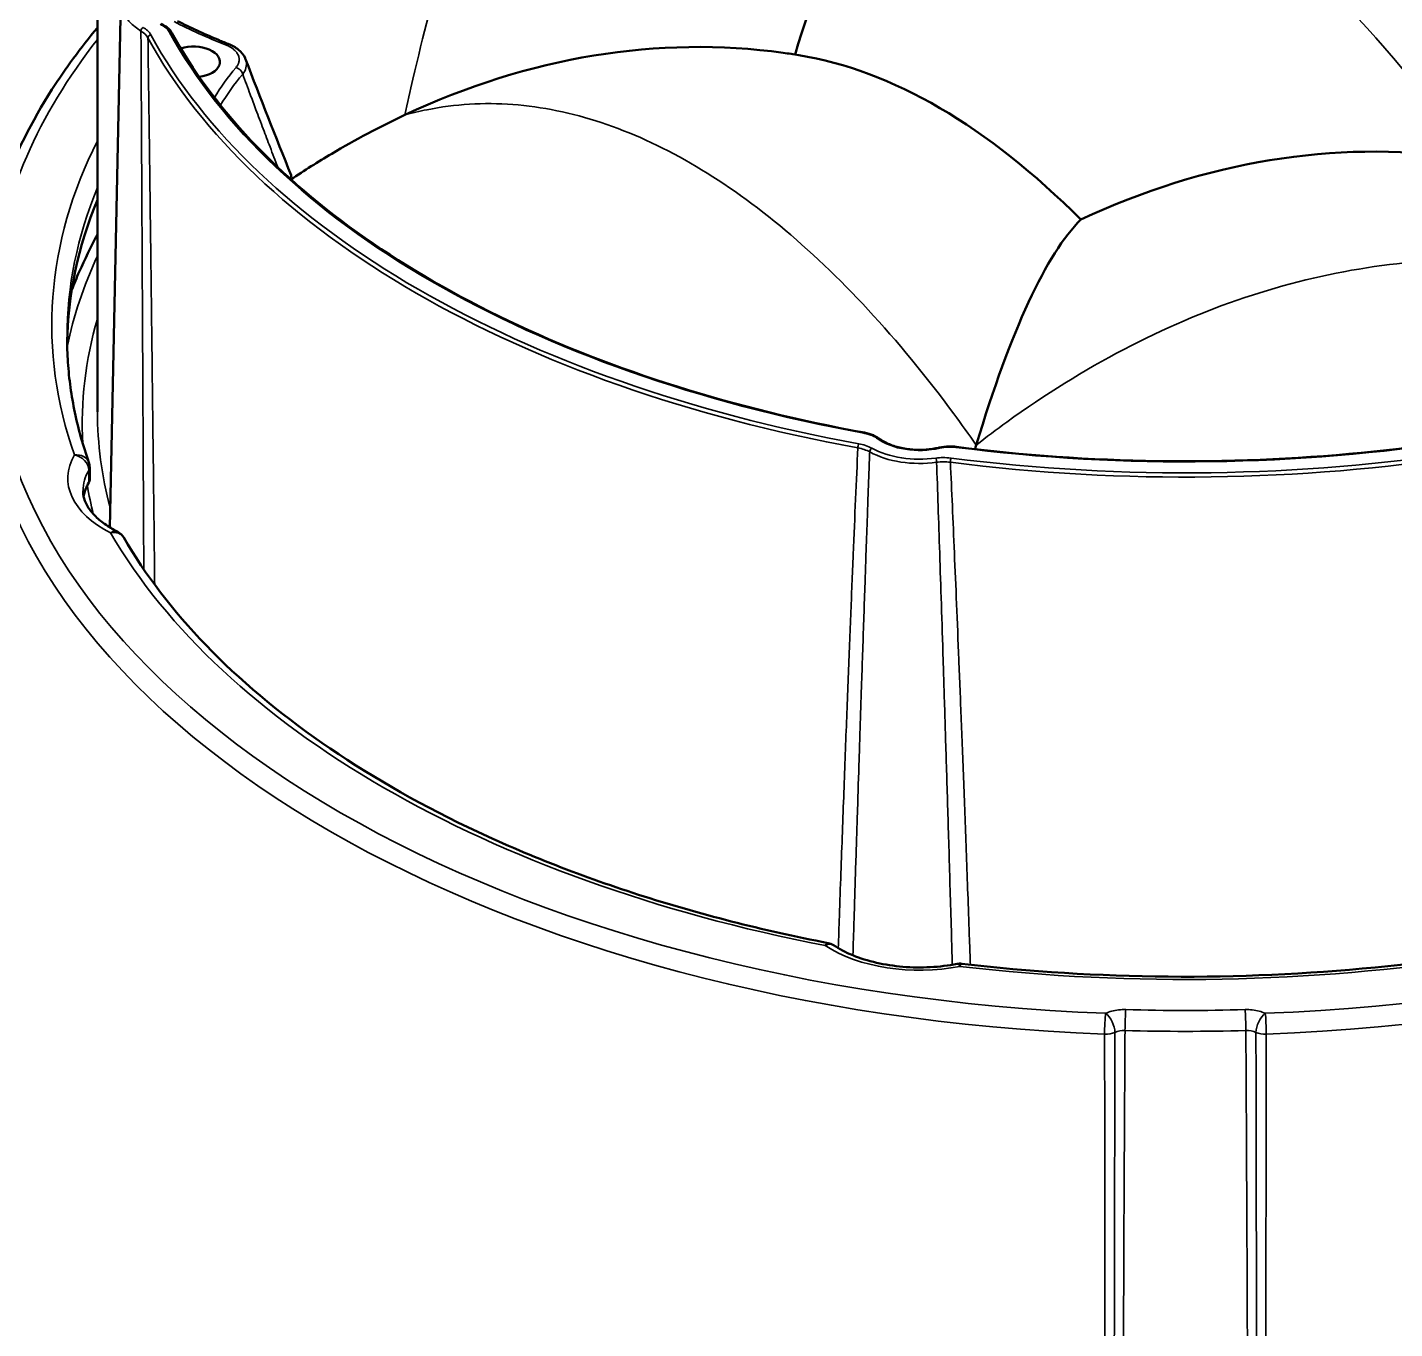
# Model space of a CAD drawing. Header units: millimetres. Extents: x 40 to 2195, y 40 to 1687.
# Drawn here: x 1661.8 to 1751.7, y 1440 to 1525.5 of the extents above; entities that cross this region are included whole.
import ezdxf

# ---------------------------------------------------------------- set-up
doc = ezdxf.new("R2010")
doc.units = ezdxf.units.MM
doc.header["$LTSCALE"] = 8
doc.layers.add('Visible (ISO)', color=7, linetype='Continuous', lineweight=50)
doc.layers.add('Visible Narrow (ISO)', color=7, linetype='Continuous', lineweight=35)

msp = doc.modelspace()

# ---------------------------------------------------------------- linework, layer by layer
at = {"layer": 'Visible (ISO)'}
for p, q in [((1666.413, 1500.276), (1666.413, 1537.264)), ((1667.96, 1527.214), (1667.222, 1492.681)), ((1697.213, 1519.918), (1697.213, 1519.92)), ((1700.558, 1518.906), (1700.558, 1518.903)), ((1708.684, 1514.476), (1708.682, 1514.475)), ((1711.961, 1511.903), (1711.961, 1511.9)), ((1734.776, 1504.839), (1734.776, 1504.839)), ((1732.305, 1503.526), (1732.305, 1503.526)), ((1665.901, 1496.621), (1665.901, 1495.804))]:
    msp.add_line(p, q, dxfattribs=at)
for centre, start, end in [((1664.901, 1496.621), 0, 19.36671), ((1667.275, 1491.507), 30.13446, 63.15429), ((1714.239, 1464.392), 56.63183, 79.04891), ((1723.096, 1463.022), 83.31727, 101.09493)]:
    msp.add_arc(centre, 1, start, end, dxfattribs=at)
for centre, major_axis, ratio, start_param, end_param in [((1715.697, 1445.952), (-6.183, -93.903), 0.159519, 3.319364, 3.746765), ((1699.433, 1436.561), (-12.026, -87.296), 0.678971, 3.141285, 3.555478), ((1672.713, 1523.258), (1.75, 0), 0.57735, 4.935971, 8.346165), ((1721.65, 1433.129), (15.791, -90.555), 0.456746, 2.563173, 2.984845), ((1743.866, 1429.689), (-12.026, -87.294), 0.678977, 3.141288, 3.555485), ((1699.433, 1758.637), (-271.336, -125.927), 0.788674, 1.245982, 1.245985), ((1737.913, 1504.359), (-73.5, 0), 0.57735, 6.049368, 6.273498), ((1673.047, 1569.958), (103.834, 0), 0.57735, 5.071629, 5.071657), ((1727.602, 1420.297), (6.183, 93.904), 0.159518, 0.17777, 0.605181), ((1743.866, 1751.75), (271.321, 125.92), 0.788675, 4.345522, 4.34556), ((1717.476, 1563.097), (103.856, 0), 0.57735, 4.860281, 4.860282), ((1727.603, 1742.361), (-45.73, -295.602), 0.211325, 0.652802, 0.652819), ((1717.652, 1498.358), (0.119, 0.161), 0.64269, 6.283185, 6.283489), ((1722.826, 1497.772), (0.025, 0.198), 0.175867, 6.283185, 6.283532), ((1721.766, 1497.721), (-0.045, 0.195), 0.304785, 6.283132, 6.283836), ((1672.713, 1494.272), (-7.25, 0), 0.57735, 5.955755, 6.177683), ((1664.901, 1495.804), (1, 0), 0.57735, 5.955755, 6.283185)]:
    msp.add_ellipse(centre, major_axis=major_axis, ratio=ratio, start_param=start_param, end_param=end_param, dxfattribs=at)
for points, knots in [([(1671.675, 1525.941), (1671.885, 1525.833), (1672.098, 1525.727), (1672.529, 1525.517), (1672.747, 1525.414), (1673.188, 1525.21), (1673.41, 1525.11), (1673.86, 1524.913), (1674.087, 1524.816), (1674.545, 1524.626), (1674.776, 1524.533), (1675.01, 1524.441)], [5.2948133, 5.2948133, 5.2948133, 5.2948133, 5.3206741, 5.3206741, 5.3465349, 5.3465349, 5.3723957, 5.3723957, 5.3982565, 5.3982565, 5.4241173, 5.4241173, 5.4241173, 5.4241173]), ([(1658.573, 1508.32), (1659.095, 1512.817), (1660.744, 1517.256), (1664.311, 1522.825), (1665.309, 1524.18), (1666.413, 1525.502)], [0.852277, 0.852277, 0.852277, 0.852277, 1.1396847, 1.1396847, 1.2345924, 1.2345924, 1.2345924, 1.2345924]), ([(1670.609, 1525.748), (1670.788, 1525.667), (1670.947, 1525.565), (1671.169, 1525.362), (1671.248, 1525.265), (1671.305, 1525.162)], [0, 0, 0, 0, 0.0667924, 0.0667924, 0.1165437, 0.1165437, 0.1165437, 0.1165437]), ([(1671.307, 1525.158), (1672.648, 1522.712), (1674.397, 1520.339), (1678.649, 1515.824), (1681.153, 1513.682), (1686.824, 1509.712), (1689.992, 1507.883), (1696.874, 1504.606), (1700.59, 1503.158), (1708.431, 1500.696), (1712.558, 1499.682), (1716.814, 1498.904)], [5.8042923, 5.8042923, 5.8042923, 5.8042923, 5.9958495, 5.9958495, 6.1874067, 6.1874067, 6.3789639, 6.3789639, 6.5705211, 6.5705211, 6.7620784, 6.7620784, 6.7620784, 6.7620784]), ([(1675.01, 1524.441), (1675.262, 1524.342), (1675.493, 1524.212), (1675.865, 1523.904), (1676.015, 1523.722), (1676.123, 1523.492), (1676.135, 1523.463), (1676.146, 1523.433)], [0, 0, 0, 0, 0.0887163, 0.0887163, 0.1742779, 0.1742779, 0.1863413, 0.1863413, 0.1863413, 0.1863413]), ([(1686.607, 1519.77), (1684.964, 1518.999), (1683.362, 1518.147), (1680.898, 1516.685), (1680.007, 1516.122), (1679.132, 1515.538)], [-1.1083114, -1.1083114, -1.1083114, -1.1083114, -0.5639178, -0.5639178, -0.2461283, -0.2461283, -0.2461283, -0.2461283]), ([(1679.145, 1515.813), (1679.159, 1515.777), (1679.138, 1515.712), (1679.071, 1515.609), (1679.068, 1515.604), (1679.064, 1515.599)], [0.0091161, 0.0091161, 0.0091161, 0.0091161, 0.1064283, 0.1064283, 0.1115018, 0.1115018, 0.1115018, 0.1115018]), ([(1666.413, 1511.916), (1665.975, 1511.11), (1665.577, 1510.296), (1665.045, 1509.078), (1664.882, 1508.679), (1664.727, 1508.279)], [5.19369841, 5.19369841, 5.19369841, 5.19369841, 5.25117967, 5.25117967, 5.27898395, 5.27898395, 5.27898395, 5.27898395]), ([(1722.851, 1497.97), (1727.211, 1497.415), (1731.664, 1497.102), (1740.591, 1496.97), (1745.066, 1497.152), (1753.873, 1498.004), (1758.206, 1498.674), (1766.569, 1500.478), (1770.6, 1501.612), (1778.213, 1504.302), (1781.795, 1505.857), (1785.086, 1507.595)], [0.5683045, 0.5683045, 0.5683045, 0.5683045, 0.7598617, 0.7598617, 0.9514189, 0.9514189, 1.1429762, 1.1429762, 1.3345334, 1.3345334, 1.5260906, 1.5260906, 1.5260906, 1.5260906]), ([(1664.413, 1505.175), (1664.413, 1504.624), (1664.432, 1504.073), (1664.509, 1502.972), (1664.566, 1502.422), (1664.719, 1501.322), (1664.814, 1500.773), (1665.043, 1499.677), (1665.177, 1499.13), (1665.482, 1498.039), (1665.654, 1497.495), (1665.845, 1496.952)], [5.4977871, 5.4977871, 5.4977871, 5.4977871, 5.5378313, 5.5378313, 5.5778755, 5.5778755, 5.6179197, 5.6179197, 5.6579639, 5.6579639, 5.6980081, 5.6980081, 5.6980081, 5.6980081]), ([(1716.814, 1498.904), (1717.024, 1498.866), (1717.225, 1498.806), (1717.537, 1498.669), (1717.66, 1498.6), (1717.767, 1498.521)], [0, 0, 0, 0, 0.0656294, 0.0656294, 0.1150198, 0.1150198, 0.1150198, 0.1150198]), ([(1717.771, 1498.519), (1717.945, 1498.39), (1718.151, 1498.273), (1718.612, 1498.071), (1718.868, 1497.987), (1719.41, 1497.858), (1719.696, 1497.813), (1720.28, 1497.768), (1720.577, 1497.768), (1721.162, 1497.81), (1721.449, 1497.853), (1721.721, 1497.916)], [6.162439, 6.162439, 6.162439, 6.162439, 6.420177, 6.420177, 6.677915, 6.677915, 6.935653, 6.935653, 7.193391, 7.193391, 7.45113, 7.45113, 7.45113, 7.45113]), ([(1721.723, 1497.916), (1721.927, 1497.964), (1722.148, 1497.991), (1722.528, 1497.999), (1722.692, 1497.991), (1722.85, 1497.97)], [0.0002019, 0.0002019, 0.0002019, 0.0002019, 0.0658688, 0.0658688, 0.1144261, 0.1144261, 0.1144261, 0.1144261]), ([(1665.463, 1495.089), (1665.463, 1494.917), (1665.488, 1494.745), (1665.594, 1494.39), (1665.675, 1494.208), (1665.903, 1493.835), (1666.051, 1493.645), (1666.416, 1493.269), (1666.633, 1493.083), (1667.133, 1492.727), (1667.415, 1492.557), (1667.726, 1492.399)], [5.4977871, 5.4977871, 5.4977871, 5.4977871, 5.6679929, 5.6679929, 5.8381986, 5.8381986, 6.0084043, 6.0084043, 6.1786101, 6.1786101, 6.3488158, 6.3488158, 6.3488158, 6.3488158]), ([(1668.139, 1492.009), (1669.553, 1489.574), (1671.365, 1487.203), (1675.73, 1482.677), (1678.285, 1480.523), (1684.052, 1476.513), (1687.265, 1474.657), (1694.238, 1471.314), (1697.999, 1469.827), (1705.937, 1467.274), (1710.115, 1466.209), (1714.429, 1465.374)], [5.8211649, 5.8211649, 5.8211649, 5.8211649, 6.0059731, 6.0059731, 6.1907812, 6.1907812, 6.3755894, 6.3755894, 6.5603975, 6.5603975, 6.7452057, 6.7452057, 6.7452057, 6.7452057]), ([(1723.212, 1464.015), (1727.674, 1463.492), (1732.221, 1463.208), (1741.327, 1463.127), (1745.887, 1463.33), (1754.862, 1464.217), (1759.277, 1464.9), (1767.811, 1466.722), (1771.929, 1467.86), (1779.725, 1470.552), (1783.402, 1472.106), (1786.796, 1473.837)], [0.5851772, 0.5851772, 0.5851772, 0.5851772, 0.7699853, 0.7699853, 0.9547935, 0.9547935, 1.1396016, 1.1396016, 1.3244098, 1.3244098, 1.5092179, 1.5092179, 1.5092179, 1.5092179]), ([(1714.789, 1465.227), (1715.156, 1464.986), (1715.583, 1464.762), (1716.534, 1464.374), (1717.057, 1464.21), (1718.163, 1463.955), (1718.747, 1463.865), (1719.938, 1463.765), (1720.546, 1463.756), (1721.745, 1463.819), (1722.338, 1463.892), (1722.904, 1464.003)], [6.217555, 6.217555, 6.217555, 6.217555, 6.453247, 6.453247, 6.688938, 6.688938, 6.92463, 6.92463, 7.160322, 7.160322, 7.396013, 7.396013, 7.396013, 7.396013])]:
    msp.add_open_spline(points, degree=3, knots=knots, dxfattribs=at)
for points in [[(1676.146, 1523.434), (1677.122, 1520.882), (1678.118, 1518.34), (1679.145, 1515.813)], [(1711.478, 1523.854), (1711.822, 1523.807), (1712.166, 1523.755), (1712.509, 1523.7)], [(1725.5, 1499.098), (1725.501, 1499.099), (1725.502, 1499.101), (1725.503, 1499.103)], [(1724.166, 1498.085), (1724.139, 1497.998), (1724.113, 1497.91), (1724.087, 1497.822)]]:
    msp.add_open_spline(points, degree=3, dxfattribs=at)
at = {"layer": 'Visible Narrow (ISO)'}
msp.add_line((1665.848, 1496.435), (1665.848, 1495.619), dxfattribs=at)
for centre, major_axis, ratio, start_param, end_param in [((1737.913, 1442.514), (-16.823, 96.477), 0.456736, 5.509004, 5.918491), ((1672.713, 1527.18), (-4.753, 0), 0.57735, 6.270842, 7.044234), ((1693.481, 1540.218), (-33.168, 0), 0.57735, 0.844224, 0.973528), ((1669.416, 1525.364), (0.104, 0.171), 0.591236, 0.797873, 2.351216), ((1667.82, 1524.487), (2.004, -0.003), 0.580428, 0.306721, 0.76178), ((1669.921, 1524.87), (0.175, 0.096), 0.77861, 1.168311, 2.739053), ((1737.913, 1537.427), (-71.3, 0), 0.57735, 0.305823, 1.264973), ((1671.132, 1525.061), (0.175, 0.096), 0.778443, 0, 1.167479), ((1737.913, 1537.427), (-70.046, 0), 0.57735, 0.306505, 1.264291), ((1737.913, 1505.992), (-78.522, 0), 0.57735, 5.857057, 6.216306), ((1737.913, 1537.264), (-71.5, 0), 0.57735, 0.305823, 1.264973), ((1674.827, 1523.976), (0.183, 0.465), 0.459186, 0.000133, 0.70748), ((1705.386, 1514.565), (-33.168, 0), 0.57735, 5.833256, 5.945033), ((1705.386, 1514.249), (-32.681, 0), 0.57735, 5.833256, 5.950574), ((1675.519, 1522.485), (0.384, -0.321), 0.735237, 0.778297, 2.122191), ((1737.913, 1505.992), (-74.5, 0), 0.57735, 5.998434, 6.483406), ((1737.913, 1505.175), (-73.5, 0), 0.57735, 6.049368, 6.283185), ((1737.913, 1499.46), (-74.017, 0), 0.57735, 6.021635, 6.163934), ((1737.913, 1537.427), (-71.3, 0), 0.57735, 1.353021, 2.312171), ((1737.913, 1537.427), (70.046, 0), 0.57735, 4.495295, 5.453081), ((1737.913, 1499.46), (-72.5, 0), 0.57735, 6.116903, 6.313809), ((1737.913, 1537.264), (-71.5, 0), 0.57735, 1.353021, 2.312171), ((1737.913, 1505.992), (-78.522, 0), 0.57735, 0.066879, 1.503917), ((1737.913, 1505.992), (78.522, 0), 0.57735, 4.779268, 6.216306), ((1737.913, 1505.193), (-79.522, 0), 0.57735, 0.066879, 1.503917), ((1737.913, 1505.193), (79.522, 0), 0.57735, 4.779268, 6.216306), ((1737.913, 1500.276), (-71.5, 0), 0.57735, 0, 0.153109), ((1716.778, 1498.707), (0.036, 0.197), 0.24636, 0.000135, 0.637438), ((1716.446, 1498.009), (0.036, 0.197), 0.245829, 0.638047, 2.208844), ((1717.652, 1498.358), (0.119, 0.161), 0.64269, 0.000305, 0.853517), ((1720.443, 1499.784), (3.546, 0), 0.57735, 3.806244, 5.094935), ((1722.826, 1497.772), (0.025, 0.198), 0.175867, 0.000347, 0.62672), ((1672.713, 1495.905), (-8.25, 0), 0.57735, 5.955755, 7.134214), ((1664.901, 1496.621), (0.943, 0.332), 0.800185, 0, 1.296613), ((1664.901, 1496.621), (0.862, -0.507), 0.773118, 0.42686, 1.997656), ((1715.783, 1496.796), (-2.003, -0.009), 0.576365, 3.948691, 4.403952), ((1717.302, 1497.717), (0.096, 0.175), 0.563123, 0.773006, 2.326851), ((1720.443, 1499.623), (-4.753, 0), 0.57735, 0.809748, 1.808246), ((1720.443, 1499.784), (-4.553, 0), 0.57735, 0.809748, 1.808246), ((1721.514, 1497.065), (-0.028, 0.198), 0.19206, 4.100884, 5.654227), ((1721.766, 1497.721), (-0.045, 0.195), 0.304785, 5.63274, 6.283132), ((1722.508, 1497.071), (0.025, 0.198), 0.17641, 0.626844, 2.197588), ((1672.713, 1495.089), (-7.25, 0), 0.57735, 5.955755, 6.283185), ((1664.901, 1496.621), (1, 0), 0.57735, 5.955755, 6.283185), ((1722.032, 1495.828), (-2.004, 0.01), 0.578038, 4.497396, 4.952457), ((1737.913, 1499.46), (-72.5, 0), 0.57735, 0.096281, 0.14141), ((1667.275, 1491.507), (0.452, 0.892), 0.538243, 0, 0.754668), ((1667.275, 1491.507), (0.865, 0.502), 0.774175, 0, 1.148445), ((1737.913, 1505.992), (-74.5, 0), 0.57735, 0.323378, 1.247419), ((1737.913, 1505.992), (-74.5, 0), 0.57735, 1.370575, 2.294616), ((1714.239, 1464.392), (0.19, 0.982), 0.259459, 0, 0.640783), ((1714.239, 1464.392), (0.55, 0.835), 0.613972, 0, 0.820439), ((1720.443, 1468.349), (-8.25, 0), 0.57735, 0.719768, 1.898226), ((1723.096, 1463.022), (-0.192, 0.981), 0.262594, 5.641747, 6.283185), ((1723.096, 1463.022), (0.116, 0.993), 0.16239, 0, 0.625024), ((1732.666, 1459.942), (0.039, 0.999), 0.054566, 0.616535, 2.165163), ((1732.666, 1459.942), (-0.409, 0.913), 0.500664, 4.000959, 5.553065), ((1733.992, 1460.183), (0.029, 1), 0.041028, 0.616081, 2.159198), ((1737.913, 1505.992), (-78.027, 0), 0.57735, 1.520526, 1.621067), ((1741.834, 1460.183), (-0.029, 1), 0.041029, 4.123985, 5.66711), ((1743.161, 1459.942), (0.409, 0.913), 0.500664, 0.730123, 2.282226), ((1743.161, 1459.942), (-0.039, 0.999), 0.054566, 4.118023, 5.66665), ((1732.666, 1459.942), (-1, -0.002), 0.558972, 1.502778, 2.229594), ((1733.892, 1459.029), (1, 0.007), 0.600364, 1.516253, 2.226477), ((1737.913, 1505.198), (-79.027, 0), 0.57735, 1.520526, 1.62107), ((1741.935, 1459.029), (1, -0.007), 0.600379, 0.915108, 1.62504), ((1743.161, 1459.942), (-1, 0.002), 0.558972, 0.911999, 1.638814)]:
    msp.add_ellipse(centre, major_axis=major_axis, ratio=ratio, start_param=start_param, end_param=end_param, dxfattribs=at)
for points, knots in [([(1693.481, 1542.259), (1692.768, 1540.724), (1691.332, 1537.154), (1689.195, 1530.372), (1687.629, 1524.271), (1686.785, 1520.569), (1686.607, 1519.77)], [0, 0, 0, 0, 0.305835, 0.61167, 0.917505, 1, 1, 1, 1]), ([(1669.459, 1489.923), (1669.452, 1491.151), (1669.446, 1492.344), (1669.44, 1493.5), (1669.43, 1495.379), (1669.421, 1497.16), (1669.412, 1498.861), (1669.403, 1500.562), (1669.394, 1502.184), (1669.386, 1503.732), (1669.378, 1505.28), (1669.371, 1506.754), (1669.363, 1508.164), (1669.356, 1509.574), (1669.349, 1510.918), (1669.342, 1512.204), (1669.335, 1513.49), (1669.329, 1514.719), (1669.322, 1515.896), (1669.316, 1517.073), (1669.31, 1518.199), (1669.304, 1519.279), (1669.298, 1520.36), (1669.293, 1521.395), (1669.287, 1522.395), (1669.282, 1523.395), (1669.276, 1524.36), (1669.271, 1525.287)], [0.042727, 0.042727, 0.042727, 0.042727, 0.1111111, 0.1111111, 0.1111111, 0.2222222, 0.2222222, 0.2222222, 0.3333333, 0.3333333, 0.3333333, 0.4444444, 0.4444444, 0.4444444, 0.5555556, 0.5555556, 0.5555556, 0.6666667, 0.6666667, 0.6666667, 0.7777778, 0.7777778, 0.7777778, 0.8888889, 0.8888889, 0.8888889, 1, 1, 1, 1]), ([(1670.175, 1488.916), (1670.159, 1490.308), (1670.143, 1491.656), (1670.129, 1492.957), (1670.107, 1494.839), (1670.086, 1496.623), (1670.066, 1498.328), (1670.046, 1500.032), (1670.027, 1501.657), (1670.008, 1503.209), (1669.989, 1504.76), (1669.971, 1506.239), (1669.954, 1507.652), (1669.937, 1509.066), (1669.92, 1510.414), (1669.904, 1511.704), (1669.887, 1512.994), (1669.872, 1514.226), (1669.857, 1515.407), (1669.841, 1516.588), (1669.827, 1517.718), (1669.812, 1518.803), (1669.798, 1519.887), (1669.784, 1520.926), (1669.771, 1521.931), (1669.757, 1522.935), (1669.744, 1523.904), (1669.731, 1524.835)], [0.0342684, 0.0342684, 0.0342684, 0.0342684, 0.1111111, 0.1111111, 0.1111111, 0.2222222, 0.2222222, 0.2222222, 0.3333333, 0.3333333, 0.3333333, 0.4444444, 0.4444444, 0.4444444, 0.5555556, 0.5555556, 0.5555556, 0.6666667, 0.6666667, 0.6666667, 0.7777778, 0.7777778, 0.7777778, 0.8888889, 0.8888889, 0.8888889, 1, 1, 1, 1]), ([(1675.519, 1522.893), (1675.523, 1522.898), (1675.526, 1522.902), (1675.552, 1522.933), (1675.571, 1522.96), (1675.608, 1523.015), (1675.624, 1523.042), (1675.653, 1523.098), (1675.666, 1523.126), (1675.685, 1523.175), (1675.692, 1523.196), (1675.702, 1523.231), (1675.706, 1523.244), (1675.719, 1523.303), (1675.725, 1523.348), (1675.727, 1523.438), (1675.724, 1523.483), (1675.715, 1523.535), (1675.714, 1523.543), (1675.708, 1523.574), (1675.702, 1523.596), (1675.683, 1523.657), (1675.667, 1523.696), (1675.629, 1523.773), (1675.606, 1523.81), (1675.575, 1523.856), (1675.569, 1523.864), (1675.541, 1523.901), (1675.517, 1523.93), (1675.459, 1523.993), (1675.423, 1524.027), (1675.346, 1524.094), (1675.304, 1524.126), (1675.229, 1524.179), (1675.197, 1524.2), (1675.147, 1524.23), (1675.131, 1524.239), (1675.08, 1524.268), (1675.043, 1524.287), (1674.968, 1524.324), (1674.929, 1524.342), (1674.869, 1524.367), (1674.848, 1524.376), (1674.827, 1524.384)], [0, 0, 0, 0, 0.0081642, 0.0081642, 0.0588372, 0.0588372, 0.1101911, 0.1101911, 0.1619352, 0.1619352, 0.2, 0.2, 0.2245494, 0.2245494, 0.3053363, 0.3053363, 0.385302, 0.385302, 0.4, 0.4, 0.4405864, 0.4405864, 0.5122512, 0.5122512, 0.5839203, 0.5839203, 0.6, 0.6, 0.656646, 0.656646, 0.728323, 0.728323, 0.8, 0.8, 0.8504744, 0.8504744, 0.8739685, 0.8739685, 0.9246825, 0.9246825, 0.9747805, 0.9747805, 1, 1, 1, 1]), ([(1675.958, 1522.454), (1676.062, 1522.589), (1676.207, 1522.87), (1676.218, 1523.203), (1676.164, 1523.387), (1676.146, 1523.433)], [0, 0, 0, 0, 0.2, 0.4, 0.4688255, 0.4688255, 0.4688255, 0.4688255]), ([(1675.958, 1522.454), (1676.121, 1522.015), (1676.286, 1521.569), (1676.578, 1520.787), (1676.703, 1520.454), (1676.985, 1519.702), (1677.143, 1519.283), (1677.453, 1518.466), (1677.603, 1518.07), (1677.925, 1517.227), (1678.096, 1516.782), (1678.268, 1516.334)], [0, 0, 0, 0, 0.1925373, 0.1925373, 0.3333333, 0.3333333, 0.5059867, 0.5059867, 0.6666667, 0.6666667, 0.8466522, 0.8466522, 0.8466522, 0.8466522]), ([(1705.386, 1516.606), (1703.44, 1517.73), (1699.517, 1519.519), (1693.678, 1520.713), (1689.401, 1520.454), (1687.093, 1519.905), (1686.607, 1519.77)], [0, 0, 0, 0, 0.305835, 0.61167, 0.917505, 1, 1, 1, 1]), ([(1705.386, 1516.606), (1707.332, 1515.483), (1711.255, 1512.741), (1717.094, 1507.193), (1721.372, 1501.996), (1723.68, 1498.781), (1724.166, 1498.085)], [0, 0, 0, 0, 0.305835, 0.61167, 0.917505, 1, 1, 1, 1]), ([(1749.819, 1509.733), (1747.16, 1509.321), (1741.801, 1508.016), (1733.825, 1504.605), (1727.982, 1500.973), (1724.83, 1498.603), (1724.166, 1498.085)], [0, 0, 0, 0, 0.305835, 0.61167, 0.917505, 1, 1, 1, 1]), ([(1749.819, 1509.733), (1752.477, 1510.144), (1757.836, 1510.497), (1765.812, 1509.554), (1771.655, 1507.73), (1774.808, 1506.335), (1775.472, 1506.022)], [0, 0, 0, 0, 0.305835, 0.61167, 0.917505, 1, 1, 1, 1]), ([(1716.778, 1498.871), (1716.826, 1498.862), (1716.872, 1498.852), (1716.937, 1498.837), (1716.957, 1498.832), (1717.021, 1498.816), (1717.064, 1498.803), (1717.149, 1498.776), (1717.19, 1498.761), (1717.243, 1498.741), (1717.256, 1498.736), (1717.308, 1498.715), (1717.347, 1498.698), (1717.421, 1498.662), (1717.457, 1498.644), (1717.525, 1498.605), (1717.557, 1498.586), (1717.61, 1498.551), (1717.631, 1498.536), (1717.652, 1498.521)], [0.0000001, 0.0000001, 0.0000001, 0.0000001, 0.1309155, 0.1309155, 0.188513, 0.188513, 0.3211235, 0.3211235, 0.4572995, 0.4572995, 0.5, 0.5, 0.6373924, 0.6373924, 0.7747848, 0.7747848, 0.9066061, 0.9066061, 1, 1, 1, 1]), ([(1717.302, 1497.88), (1717.169, 1497.953), (1716.887, 1498.072), (1716.595, 1498.145), (1716.446, 1498.172)], [0, 0, 0, 0, 0.5, 1, 1, 1, 1]), ([(1716.386, 1497.899), (1716.337, 1496.83), (1716.287, 1495.71), (1716.236, 1494.542), (1716.185, 1493.374), (1716.133, 1492.159), (1716.08, 1490.886), (1716.026, 1489.613), (1715.971, 1488.282), (1715.915, 1486.89), (1715.858, 1485.499), (1715.8, 1484.046), (1715.741, 1482.529), (1715.682, 1481.012), (1715.621, 1479.431), (1715.559, 1477.787), (1715.497, 1476.142), (1715.434, 1474.435), (1715.369, 1472.662), (1715.304, 1470.889), (1715.238, 1469.051), (1715.171, 1467.138), (1715.147, 1466.447), (1715.122, 1465.747), (1715.097, 1465.037)], [0, 0, 0, 0, 0.125, 0.125, 0.125, 0.25, 0.25, 0.25, 0.375, 0.375, 0.375, 0.5, 0.5, 0.5, 0.625, 0.625, 0.625, 0.75, 0.75, 0.75, 0.875, 0.875, 0.875, 0.9201419, 0.9201419, 0.9201419, 0.9201419]), ([(1717.164, 1497.636), (1717.151, 1497.272), (1717.137, 1496.902), (1717.097, 1495.793), (1717.069, 1495.038), (1717.024, 1493.793), (1717.007, 1493.316), (1716.964, 1492.103), (1716.937, 1491.356), (1716.89, 1489.997), (1716.869, 1489.393), (1716.822, 1488.059), (1716.797, 1487.326), (1716.746, 1485.84), (1716.721, 1485.089), (1716.672, 1483.625), (1716.648, 1482.916), (1716.594, 1481.297), (1716.564, 1480.379), (1716.511, 1478.78), (1716.489, 1478.109), (1716.432, 1476.354), (1716.397, 1475.252), (1716.342, 1473.517), (1716.322, 1472.902), (1716.262, 1471.011), (1716.221, 1469.709), (1716.162, 1467.83), (1716.146, 1467.284), (1716.106, 1466.02), (1716.084, 1465.299), (1716.062, 1464.567)], [0, 0, 0, 0, 0.0423683, 0.0423683, 0.125, 0.125, 0.1750113, 0.1750113, 0.25, 0.25, 0.3078262, 0.3078262, 0.375, 0.375, 0.440632, 0.440632, 0.5, 0.5, 0.573422, 0.573422, 0.625, 0.625, 0.7062838, 0.7062838, 0.75, 0.75, 0.8390368, 0.8390368, 0.875, 0.875, 0.9212736, 0.9212736, 0.9212736, 0.9212736]), ([(1722.594, 1463.947), (1722.579, 1464.474), (1722.564, 1464.994), (1722.549, 1465.506), (1722.495, 1467.351), (1722.443, 1469.102), (1722.394, 1470.776), (1722.344, 1472.451), (1722.296, 1474.048), (1722.249, 1475.575), (1722.203, 1477.101), (1722.158, 1478.558), (1722.115, 1479.951), (1722.072, 1481.345), (1722.03, 1482.675), (1721.99, 1483.95), (1721.95, 1485.224), (1721.911, 1486.443), (1721.873, 1487.612), (1721.835, 1488.781), (1721.799, 1489.9), (1721.763, 1490.975), (1721.728, 1492.051), (1721.693, 1493.082), (1721.659, 1494.078), (1721.626, 1495.074), (1721.593, 1496.034), (1721.561, 1496.956)], [0.0802259, 0.0802259, 0.0802259, 0.0802259, 0.1111111, 0.1111111, 0.1111111, 0.2222222, 0.2222222, 0.2222222, 0.3333333, 0.3333333, 0.3333333, 0.4444444, 0.4444444, 0.4444444, 0.5555556, 0.5555556, 0.5555556, 0.6666667, 0.6666667, 0.6666667, 0.7777778, 0.7777778, 0.7777778, 0.8888889, 0.8888889, 0.8888889, 1, 1, 1, 1]), ([(1723.782, 1463.95), (1723.762, 1464.502), (1723.743, 1465.047), (1723.657, 1467.424), (1723.593, 1469.171), (1723.469, 1472.51), (1723.41, 1474.103), (1723.293, 1477.149), (1723.237, 1478.602), (1723.128, 1481.382), (1723.074, 1482.709), (1722.971, 1485.253), (1722.921, 1486.468), (1722.824, 1488.801), (1722.776, 1489.918), (1722.684, 1492.064), (1722.639, 1493.093), (1722.55, 1495.08), (1722.507, 1496.038), (1722.465, 1496.958)], [0.0786762, 0.0786762, 0.0786762, 0.0786762, 0.1111111, 0.1111111, 0.2222222, 0.2222222, 0.3333333, 0.3333333, 0.4444444, 0.4444444, 0.5555556, 0.5555556, 0.6666667, 0.6666667, 0.7777778, 0.7777778, 0.8888889, 0.8888889, 1, 1, 1, 1]), ([(1733.992, 1461), (1733.832, 1461.004), (1733.519, 1460.992), (1733.061, 1460.908), (1732.793, 1460.815), (1732.666, 1460.758)], [0, 0, 0, 0, 0.3333333, 0.6666667, 0.9999999, 0.9999999, 0.9999999, 0.9999999]), ([(1743.161, 1460.758), (1743.034, 1460.815), (1742.766, 1460.908), (1742.308, 1460.992), (1741.995, 1461.004), (1741.834, 1461)], [0.0000001, 0.0000001, 0.0000001, 0.0000001, 0.3333333, 0.6666667, 1, 1, 1, 1]), ([(1732.505, 1385.846), (1732.527, 1390.526), (1732.547, 1395.282), (1732.563, 1400.094), (1732.58, 1404.905), (1732.593, 1409.772), (1732.604, 1414.757), (1732.614, 1419.741), (1732.62, 1424.844), (1732.623, 1429.951), (1732.626, 1435.057), (1732.625, 1440.169), (1732.62, 1445.095), (1732.616, 1450.022), (1732.609, 1454.764), (1732.599, 1459.384)], [0, 0, 0, 0, 0.2, 0.2, 0.2, 0.4, 0.4, 0.4, 0.6, 0.6, 0.6, 0.8, 0.8, 0.8, 1, 1, 1, 1]), ([(1733.189, 1385.967), (1733.189, 1387.161), (1733.19, 1388.36), (1733.192, 1392.34), (1733.193, 1395.142), (1733.195, 1398.434), (1733.195, 1398.904), (1733.196, 1399.648), (1733.196, 1399.921), (1733.197, 1402.244), (1733.199, 1404.304), (1733.201, 1407.785), (1733.202, 1409.198), (1733.204, 1412.019), (1733.206, 1413.428), (1733.209, 1416.662), (1733.211, 1418.493), (1733.214, 1421.044), (1733.214, 1421.754), (1733.217, 1424.293), (1733.22, 1426.129), (1733.223, 1428.658), (1733.224, 1429.348), (1733.227, 1431.182), (1733.229, 1432.325), (1733.233, 1435.16), (1733.236, 1436.849), (1733.242, 1440.205), (1733.245, 1441.873), (1733.249, 1444.082), (1733.25, 1444.639), (1733.255, 1447.159), (1733.258, 1449.095), (1733.263, 1451.587), (1733.264, 1452.165), (1733.269, 1454.688), (1733.273, 1456.61), (1733.277, 1458.841), (1733.278, 1459.172), (1733.279, 1459.501)], [0, 0, 0, 0, 0.0511088, 0.0511088, 0.169012, 0.169012, 0.1886294, 0.1886294, 0.2, 0.2, 0.2852945, 0.2852945, 0.3430722, 0.3430722, 0.4, 0.4, 0.4728892, 0.4728892, 0.5009144, 0.5009144, 0.5729627, 0.5729627, 0.6, 0.6, 0.6447492, 0.6447492, 0.7111282, 0.7111282, 0.7775071, 0.7775071, 0.8, 0.8, 0.8797052, 0.8797052, 0.903917, 0.903917, 0.9857545, 0.9857545, 1, 1, 1, 1]), ([(1733.942, 1459.629), (1733.928, 1457.159), (1733.913, 1454.584), (1733.899, 1451.909), (1733.885, 1449.234), (1733.871, 1446.46), (1733.859, 1443.572), (1733.846, 1440.685), (1733.835, 1437.684), (1733.825, 1434.558), (1733.816, 1431.432), (1733.808, 1428.181), (1733.803, 1424.775), (1733.798, 1421.369), (1733.795, 1417.808), (1733.796, 1414.262), (1733.797, 1410.715), (1733.801, 1407.185), (1733.807, 1403.845), (1733.813, 1400.506), (1733.82, 1397.358), (1733.829, 1394.399), (1733.837, 1391.44), (1733.846, 1388.671), (1733.855, 1386.089)], [0, 0, 0, 0, 0.125, 0.125, 0.125, 0.25, 0.25, 0.25, 0.375, 0.375, 0.375, 0.5, 0.5, 0.5, 0.625, 0.625, 0.625, 0.75, 0.75, 0.75, 0.875, 0.875, 0.875, 1, 1, 1, 1]), ([(1741.971, 1386.089), (1741.985, 1390.168), (1741.997, 1394.106), (1742.007, 1397.897), (1742.008, 1398.477), (1742.01, 1399.054), (1742.011, 1399.628), (1742.018, 1402.8), (1742.023, 1405.869), (1742.027, 1408.841), (1742.028, 1409.917), (1742.029, 1410.98), (1742.029, 1412.03), (1742.031, 1414.408), (1742.031, 1416.723), (1742.029, 1418.977), (1742.029, 1420.472), (1742.027, 1421.94), (1742.025, 1423.382), (1742.023, 1425.078), (1742.02, 1426.738), (1742.017, 1428.364), (1742.013, 1430.21), (1742.009, 1432.012), (1742.003, 1433.773), (1742, 1434.885), (1741.996, 1435.981), (1741.993, 1437.061), (1741.985, 1439.199), (1741.977, 1441.276), (1741.969, 1443.295), (1741.966, 1443.911), (1741.963, 1444.522), (1741.96, 1445.128), (1741.95, 1447.51), (1741.938, 1449.811), (1741.926, 1452.044), (1741.925, 1452.239), (1741.924, 1452.434), (1741.923, 1452.629), (1741.911, 1455.044), (1741.898, 1457.379), (1741.884, 1459.629)], [0, 0, 0, 0, 0.125, 0.125, 0.125, 0.14414, 0.14414, 0.14414, 0.25, 0.25, 0.25, 0.288311, 0.288311, 0.288311, 0.375, 0.375, 0.375, 0.432465, 0.432465, 0.432465, 0.5, 0.5, 0.5, 0.57662, 0.57662, 0.57662, 0.625, 0.625, 0.625, 0.720764, 0.720764, 0.720764, 0.75, 0.75, 0.75, 0.864933, 0.864933, 0.864933, 0.875, 0.875, 0.875, 1, 1, 1, 1]), ([(1742.548, 1459.501), (1742.552, 1457.333), (1742.556, 1455.154), (1742.561, 1452.621), (1742.562, 1452.282), (1742.566, 1449.779), (1742.571, 1447.603), (1742.576, 1444.954), (1742.576, 1444.5), (1742.578, 1443.764), (1742.578, 1443.483), (1742.582, 1441.421), (1742.585, 1439.629), (1742.591, 1436.452), (1742.593, 1435.069), (1742.598, 1431.838), (1742.601, 1429.99), (1742.606, 1426.524), (1742.608, 1424.904), (1742.612, 1421.718), (1742.614, 1420.151), (1742.617, 1417.019), (1742.619, 1415.455), (1742.62, 1413.491), (1742.621, 1413.067), (1742.621, 1412.41), (1742.622, 1412.175), (1742.623, 1410.188), (1742.625, 1408.472), (1742.627, 1405.056), (1742.628, 1403.357), (1742.63, 1400.962), (1742.63, 1400.242), (1742.631, 1399.223), (1742.631, 1398.921), (1742.632, 1396.302), (1742.633, 1394.039), (1742.636, 1389.829), (1742.637, 1387.871), (1742.638, 1385.967)], [0, 0, 0, 0, 0.0853995, 0.0853995, 0.0986134, 0.0986134, 0.1826357, 0.1826357, 0.2, 0.2, 0.2107016, 0.2107016, 0.2784796, 0.2784796, 0.3305062, 0.3305062, 0.4, 0.4, 0.4612633, 0.4612633, 0.5214179, 0.5214179, 0.5829524, 0.5829524, 0.6, 0.6, 0.6095254, 0.6095254, 0.6808155, 0.6808155, 0.7543849, 0.7543849, 0.7864256, 0.7864256, 0.8, 0.8, 0.9045631, 0.9045631, 1, 1, 1, 1]), ([(1743.227, 1459.384), (1743.217, 1454.314), (1743.209, 1449.186), (1743.205, 1443.947), (1743.201, 1438.709), (1743.2, 1433.361), (1743.204, 1428.06), (1743.208, 1422.759), (1743.216, 1417.505), (1743.227, 1412.555), (1743.239, 1407.605), (1743.253, 1402.959), (1743.268, 1398.518), (1743.284, 1394.078), (1743.302, 1389.843), (1743.321, 1385.846)], [0, 0, 0, 0, 0.2, 0.2, 0.2, 0.4, 0.4, 0.4, 0.6, 0.6, 0.6, 0.8, 0.8, 0.8, 1, 1, 1, 1])]:
    msp.add_open_spline(points, degree=3, knots=knots, dxfattribs=at)
for points in [[(1669.921, 1525.033), (1669.865, 1525.136), (1669.714, 1525.321), (1669.521, 1525.464), (1669.416, 1525.527)], [(1670.526, 1525.729), (1670.674, 1525.662), (1670.92, 1525.509), (1671.077, 1525.325), (1671.132, 1525.225)], [(1721.766, 1497.885), (1721.941, 1497.925), (1722.294, 1497.971), (1722.648, 1497.958), (1722.826, 1497.935)], [(1722.508, 1497.234), (1722.325, 1497.258), (1721.973, 1497.274), (1721.662, 1497.249), (1721.514, 1497.228)]]:
    msp.add_open_spline(points, degree=3, dxfattribs=at)

doc.saveas('drawing.dxf')
